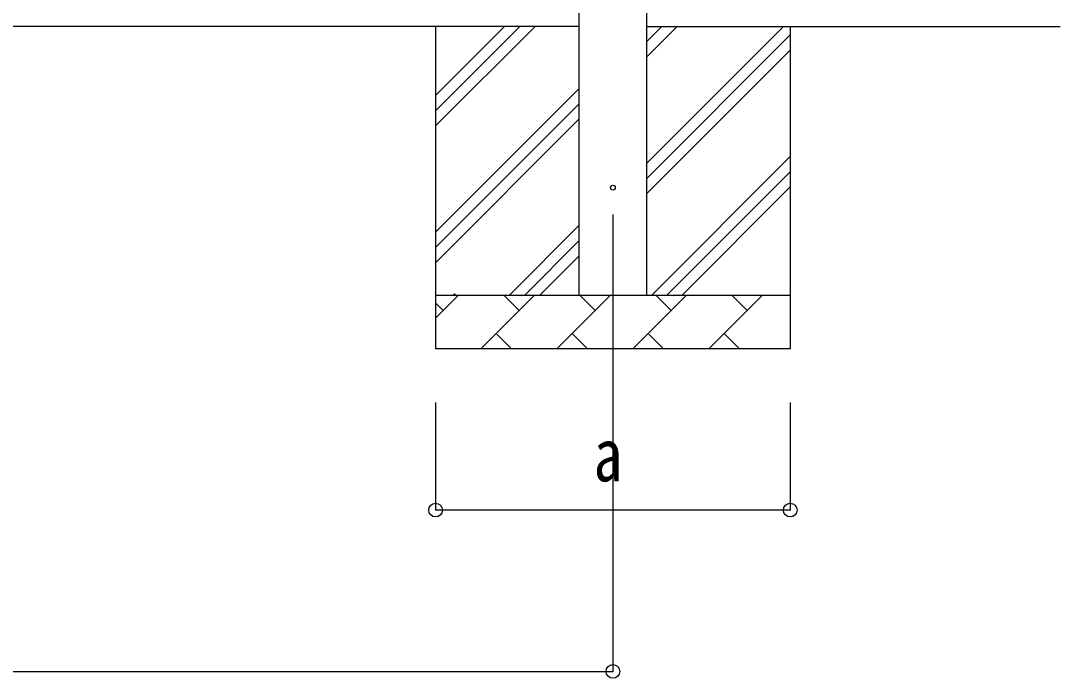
# Model space of a CAD drawing. Units: millimetres, scale not verified. Extents: x -12615 to 12615, y -8910 to 8910.
# Drawn here: x -6364 to -4429, y -4256 to -3033 of the extents above; entities that cross this region are included whole.
import ezdxf
from ezdxf.enums import TextEntityAlignment as Align

# ---------------------------------------------------------------- set-up
doc = ezdxf.new("R2010")
doc.units = ezdxf.units.MM
doc.header["$LTSCALE"] = 40
for name, color, linetype in [('0-3_YKK_12', 2, 'Continuous'), ('0-4_YKK_13', 4, 'Continuous'), ('0-5_YKK_A1', 4, 'Continuous'), ('0-6_YKK_D', 6, 'Continuous')]:
    doc.layers.add(name, color=color, linetype=linetype)
doc.styles.add('ＭＳ ゴシック', font='')
doc.styles.get('ＭＳ ゴシック').set_extended_font_data('MS Gothic')

msp = doc.modelspace()

# ---------------------------------------------------------------- linework, layer by layer
at = {"layer": '0-3_YKK_12'}
msp.add_line((-5261.94, -3393), (-5261.94, -3893), dxfattribs=at)
at = {"layer": '0-4_YKK_13'}
msp.add_circle((-5261.94, -3343), 4.5, dxfattribs=at)
at = {"layer": '0-5_YKK_A1'}
for p, q in [((-5324.44, -3543), (-5324.44, -743)), ((-5199.44, -743), (-5199.44, -3543)), ((-5324.44, -3043), (-10472.44, -3043)), ((-5591.94, -3043), (-5591.94, -3643)), ((-5591.94, -3228.05), (-5406.89, -3043)), ((-5591.94, -3199.77), (-5435.17, -3043)), ((-5591.94, -3171.48), (-5463.46, -3043)), ((-5199.44, -3043), (-4429.44, -3043)), ((-5199.44, -3298.1), (-4944.34, -3043)), ((-5199.44, -3100.11), (-5142.33, -3043)), ((-5199.44, -3071.82), (-5170.62, -3043)), ((-4931.94, -3043), (-4931.94, -3643)), ((-5199.44, -3326.38), (-4931.94, -3058.88)), ((-5199.44, -3354.67), (-4931.94, -3087.17)), ((-5591.94, -3426.04), (-5324.44, -3158.54)), ((-5591.94, -3454.32), (-5324.44, -3186.82)), ((-5591.94, -3482.61), (-5324.44, -3215.11)), ((-5189.78, -3543), (-4931.94, -3285.16)), ((-5161.5, -3543), (-4931.94, -3313.44)), ((-5133.21, -3543), (-4931.94, -3341.73)), ((-5454.34, -3543), (-5324.44, -3413.1)), ((-5426.06, -3543), (-5324.44, -3441.38)), ((-5397.77, -3543), (-5324.44, -3469.67)), ((-5559.06, -3543), (-5555.77, -3539.72)), ((-5591.94, -3543), (-4931.94, -3543)), ((-5591.94, -3585.89), (-5549.05, -3543)), ((-5577.6, -3571.55), (-5591.94, -3557.21)), ((-5507.63, -3643), (-5407.63, -3543)), ((-5436.18, -3571.55), (-5464.73, -3543)), ((-5366.2, -3643), (-5266.2, -3543)), ((-5294.76, -3571.55), (-5323.31, -3543)), ((-5224.78, -3643), (-5124.78, -3543)), ((-5153.34, -3571.55), (-5181.89, -3543)), ((-5083.36, -3643), (-4983.36, -3543)), ((-5011.92, -3571.55), (-5040.47, -3543)), ((-5479.07, -3614.45), (-5450.52, -3643)), ((-5337.65, -3614.45), (-5309.1, -3643)), ((-5196.23, -3614.45), (-5167.68, -3643)), ((-5054.81, -3614.45), (-5026.26, -3643)), ((-4931.94, -3643), (-5591.94, -3643))]:
    msp.add_line(p, q, dxfattribs=at)
at = {"layer": '0-6_YKK_D'}
for p, q in [((-5591.94, -3743), (-5591.94, -3944)), ((-5261.94, -3743), (-5261.94, -4244)), ((-4931.94, -3743), (-4931.94, -3944)), ((-4931.94, -3943), (-5591.94, -3943)), ((-10534.94, -4243), (-5261.94, -4243))]:
    msp.add_line(p, q, dxfattribs=at)
for centre in [(-5591.94, -3943), (-4931.94, -3943), (-5261.94, -4243)]:
    msp.add_circle(centre, 12.75, dxfattribs=at)

# ---------------------------------------------------------------- texts
at = {"layer": '0-6_YKK_D', "style": 'ＭＳ ゴシック', "width": 0.8}
msp.add_text('a', height=98.97, dxfattribs=at).set_placement((-5297.94, -3919), align=Align.BOTTOM_LEFT)

doc.saveas('drawing.dxf')
